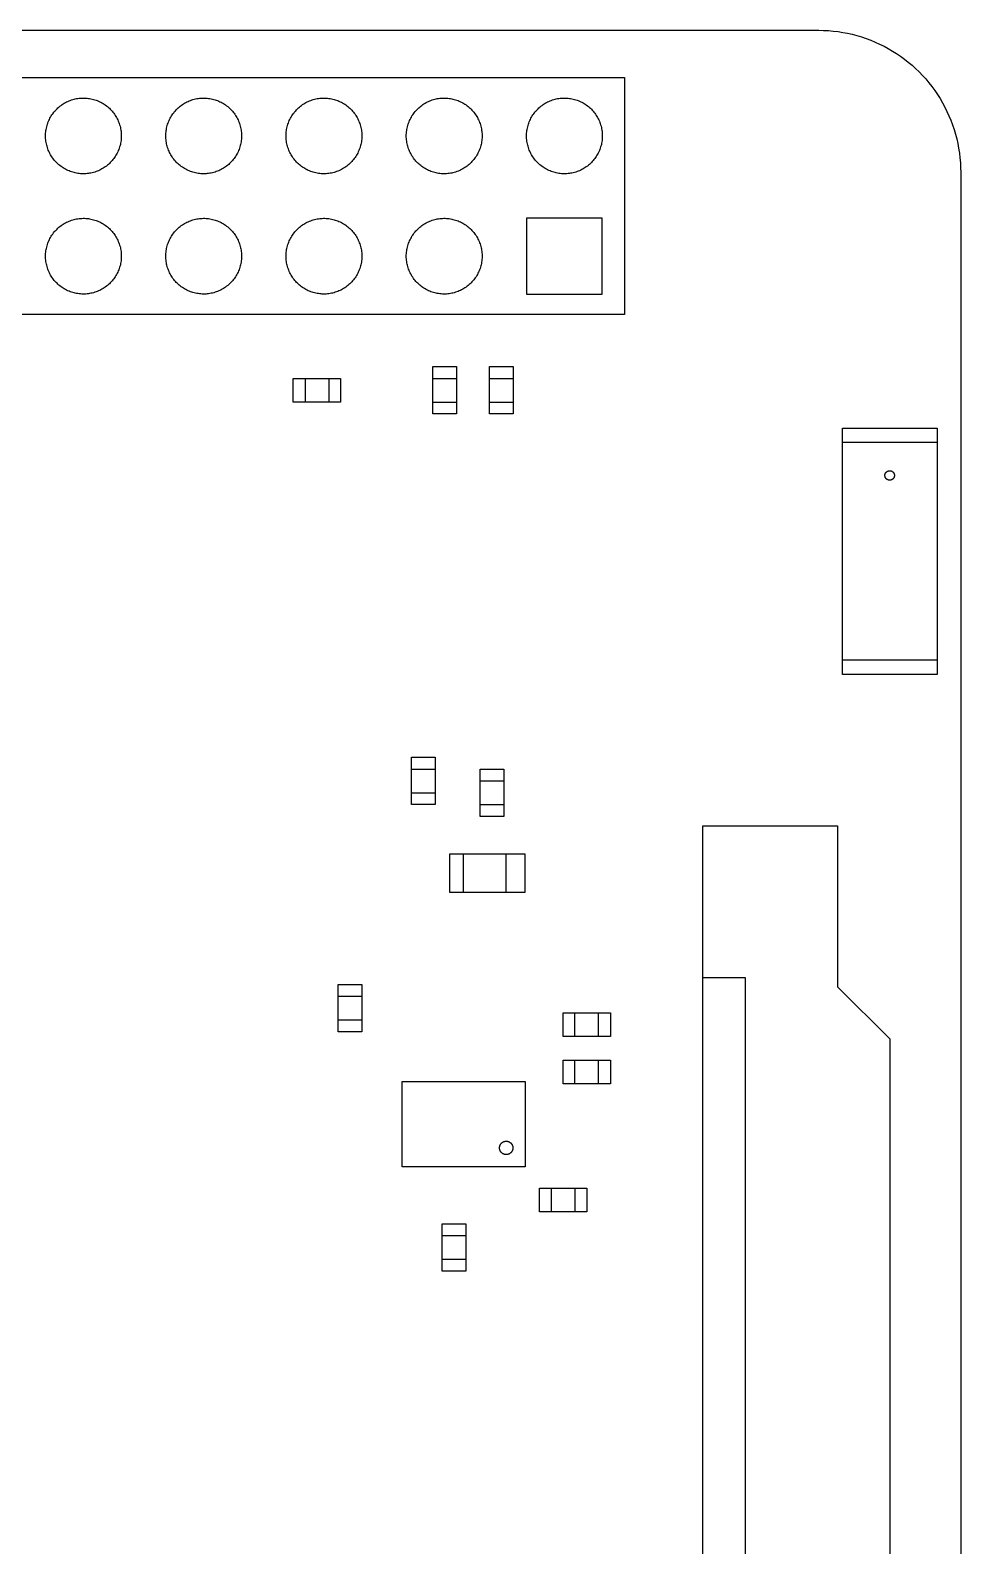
# Model space of a CAD drawing. Header units: millimetres. Extents: x -87 to 0, y -2.5 to 56.
# Drawn here: x -19.65 to 0, y 24 to 56 of the extents above; entities that cross this region are included whole.
import ezdxf

# ---------------------------------------------------------------- set-up
doc = ezdxf.new("R2010")
doc.units = ezdxf.units.MM
doc.header["$MEASUREMENT"] = 0
for name, color, linetype, true_color in [('BOARD_OUTLINE', 254, 'Continuous', 0xd6d6d6), ('PARTS_TOP', 111, 'Continuous', 0x7fffbf), ('PINS_TOP', 1, 'Continuous', 0xff0000)]:
    doc.layers.add(name, color=color, linetype=linetype, true_color=true_color)

msp = doc.modelspace()

# ---------------------------------------------------------------- linework, layer by layer
at = {"layer": 'BOARD_OUTLINE'}
for points in [[(-82, 56), (-3, 56)], [(-3, 56), (-2.898, 55.998), (-2.795, 55.993), (-2.693, 55.984), (-2.591, 55.972), (-2.49, 55.956), (-2.39, 55.937), (-2.29, 55.915), (-2.191, 55.889), (-2.092, 55.859), (-1.995, 55.827), (-1.899, 55.791), (-1.805, 55.752), (-1.712, 55.709), (-1.62, 55.664), (-1.53, 55.615), (-1.441, 55.563), (-1.355, 55.509), (-1.27, 55.451), (-1.187, 55.39), (-1.107, 55.327), (-1.028, 55.261), (-0.952, 55.193), (-0.879, 55.121), (-0.807, 55.048), (-0.739, 54.972), (-0.673, 54.893), (-0.61, 54.813), (-0.549, 54.73), (-0.491, 54.645), (-0.437, 54.559), (-0.385, 54.47), (-0.336, 54.38), (-0.291, 54.288), (-0.248, 54.195), (-0.209, 54.101), (-0.173, 54.005), (-0.141, 53.908), (-0.111, 53.809), (-0.085, 53.71), (-0.063, 53.61), (-0.044, 53.51), (-0.028, 53.409), (-0.016, 53.307), (-0.007, 53.205), (-0.002, 53.102), (0, 53)], [(0, 53), (0, 3)]]:
    msp.add_lwpolyline(points, dxfattribs=at)
at = {"layer": 'PARTS_TOP'}
for points in [[(-7.1, 50), (-57.9, 50), (-57.9, 55), (-7.1, 55), (-7.1, 50)], [(-14.1, 48.15), (-14.1, 48.65), (-13.1, 48.65), (-13.1, 48.15), (-14.1, 48.15)], [(-13.85, 48.65), (-13.85, 48.15)], [(-13.35, 48.65), (-13.35, 48.15)], [(-10.65, 47.9), (-11.15, 47.9), (-11.15, 48.9), (-10.65, 48.9), (-10.65, 47.9)], [(-11.15, 48.65), (-10.65, 48.65)], [(-9.95, 48.9), (-9.45, 48.9), (-9.45, 47.9), (-9.95, 47.9), (-9.95, 48.9)], [(-9.95, 48.65), (-9.45, 48.65)], [(-11.15, 48.15), (-10.65, 48.15)], [(-9.95, 48.15), (-9.45, 48.15)], [(-2.5, 47.6), (-0.5, 47.6), (-0.5, 42.4), (-2.5, 42.4), (-2.5, 47.6)], [(-2.5, 47.3), (-0.5, 47.3)], [(-1.6, 46.6), (-1.6, 46.603), (-1.6, 46.607), (-1.599, 46.61), (-1.599, 46.614), (-1.599, 46.617), (-1.598, 46.621), (-1.597, 46.624), (-1.596, 46.627), (-1.595, 46.631), (-1.594, 46.634), (-1.593, 46.637), (-1.592, 46.64), (-1.59, 46.643), (-1.589, 46.646), (-1.587, 46.65), (-1.585, 46.652), (-1.583, 46.655), (-1.581, 46.658), (-1.579, 46.661), (-1.577, 46.664), (-1.575, 46.666), (-1.573, 46.669), (-1.57, 46.671), (-1.568, 46.674), (-1.565, 46.676), (-1.562, 46.678), (-1.56, 46.68), (-1.557, 46.682), (-1.554, 46.684), (-1.551, 46.686), (-1.548, 46.688), (-1.545, 46.689), (-1.542, 46.691), (-1.539, 46.692), (-1.535, 46.694), (-1.532, 46.695), (-1.529, 46.696), (-1.526, 46.697), (-1.522, 46.697), (-1.519, 46.698), (-1.515, 46.699), (-1.512, 46.699), (-1.509, 46.7), (-1.505, 46.7), (-1.502, 46.7), (-1.498, 46.7), (-1.495, 46.7), (-1.491, 46.7), (-1.488, 46.699), (-1.485, 46.699), (-1.481, 46.698), (-1.478, 46.697), (-1.474, 46.697), (-1.471, 46.696), (-1.468, 46.695), (-1.465, 46.694), (-1.461, 46.692), (-1.458, 46.691), (-1.455, 46.689), (-1.452, 46.688), (-1.449, 46.686), (-1.446, 46.684), (-1.443, 46.682), (-1.44, 46.68), (-1.438, 46.678), (-1.435, 46.676), (-1.432, 46.674), (-1.43, 46.671), (-1.427, 46.669), (-1.425, 46.666), (-1.423, 46.664), (-1.421, 46.661), (-1.419, 46.658), (-1.417, 46.655), (-1.415, 46.652), (-1.413, 46.65), (-1.411, 46.646), (-1.41, 46.643), (-1.408, 46.64), (-1.407, 46.637), (-1.406, 46.634), (-1.405, 46.631), (-1.404, 46.627), (-1.403, 46.624), (-1.402, 46.621), (-1.401, 46.617), (-1.401, 46.614), (-1.401, 46.61), (-1.4, 46.607), (-1.4, 46.603), (-1.4, 46.6)], [(-1.4, 46.6), (-1.4, 46.597), (-1.4, 46.593), (-1.401, 46.59), (-1.401, 46.586), (-1.401, 46.583), (-1.402, 46.579), (-1.403, 46.576), (-1.404, 46.573), (-1.405, 46.569), (-1.406, 46.566), (-1.407, 46.563), (-1.408, 46.56), (-1.41, 46.557), (-1.411, 46.554), (-1.413, 46.55), (-1.415, 46.548), (-1.417, 46.545), (-1.419, 46.542), (-1.421, 46.539), (-1.423, 46.536), (-1.425, 46.534), (-1.427, 46.531), (-1.43, 46.529), (-1.432, 46.526), (-1.435, 46.524), (-1.438, 46.522), (-1.44, 46.52), (-1.443, 46.518), (-1.446, 46.516), (-1.449, 46.514), (-1.452, 46.512), (-1.455, 46.511), (-1.458, 46.509), (-1.461, 46.508), (-1.465, 46.506), (-1.468, 46.505), (-1.471, 46.504), (-1.474, 46.503), (-1.478, 46.503), (-1.481, 46.502), (-1.485, 46.501), (-1.488, 46.501), (-1.491, 46.5), (-1.495, 46.5), (-1.498, 46.5), (-1.502, 46.5), (-1.505, 46.5), (-1.509, 46.5), (-1.512, 46.501), (-1.515, 46.501), (-1.519, 46.502), (-1.522, 46.503), (-1.526, 46.503), (-1.529, 46.504), (-1.532, 46.505), (-1.535, 46.506), (-1.539, 46.508), (-1.542, 46.509), (-1.545, 46.511), (-1.548, 46.512), (-1.551, 46.514), (-1.554, 46.516), (-1.557, 46.518), (-1.56, 46.52), (-1.562, 46.522), (-1.565, 46.524), (-1.568, 46.526), (-1.57, 46.529), (-1.573, 46.531), (-1.575, 46.534), (-1.577, 46.536), (-1.579, 46.539), (-1.581, 46.542), (-1.583, 46.545), (-1.585, 46.548), (-1.587, 46.55), (-1.589, 46.554), (-1.59, 46.557), (-1.592, 46.56), (-1.593, 46.563), (-1.594, 46.566), (-1.595, 46.569), (-1.596, 46.573), (-1.597, 46.576), (-1.598, 46.579), (-1.599, 46.583), (-1.599, 46.586), (-1.599, 46.59), (-1.6, 46.593), (-1.6, 46.597), (-1.6, 46.6)], [(-0.5, 42.7), (-2.5, 42.7)], [(-11.6, 40.65), (-11.1, 40.65), (-11.1, 39.65), (-11.6, 39.65), (-11.6, 40.65)], [(-11.6, 40.4), (-11.1, 40.4)], [(-10.15, 40.4), (-9.65, 40.4), (-9.65, 39.4), (-10.15, 39.4), (-10.15, 40.4)], [(-10.15, 40.15), (-9.65, 40.15)], [(-11.6, 39.9), (-11.1, 39.9)], [(-10.15, 39.65), (-9.65, 39.65)], [(-5.45, 39.2), (-2.6, 39.2), (-2.6, 35.8), (-1.5, 34.7), (-1.5, 21.3), (-2.65, 20.15), (-2.65, 16.8), (-5.45, 16.8), (-5.45, 39.2)], [(-9.2, 38.6), (-10.8, 38.6), (-10.8, 37.8), (-9.2, 37.8), (-9.2, 38.6)], [(-10.5, 37.8), (-10.5, 38.6)], [(-9.6, 37.8), (-9.6, 38.6)], [(-13.15, 35.85), (-12.65, 35.85), (-12.65, 34.85), (-13.15, 34.85), (-13.15, 35.85)], [(-5.45, 36), (-4.55, 36), (-4.55, 20), (-5.45, 20)], [(-12.65, 35.6), (-13.15, 35.6)], [(-7.4, 35.25), (-7.4, 34.75), (-8.4, 34.75), (-8.4, 35.25), (-7.4, 35.25)], [(-8.15, 34.75), (-8.15, 35.25)], [(-7.65, 34.75), (-7.65, 35.25)], [(-12.65, 35.1), (-13.15, 35.1)], [(-7.4, 34.25), (-7.4, 33.75), (-8.4, 33.75), (-8.4, 34.25), (-7.4, 34.25)], [(-8.15, 33.75), (-8.15, 34.25)], [(-7.65, 33.75), (-7.65, 34.25)], [(-11.8, 32), (-11.8, 33.8), (-9.2, 33.8), (-9.2, 32), (-11.8, 32)], [(-9.741, 32.4), (-9.741, 32.405), (-9.741, 32.41), (-9.741, 32.415), (-9.74, 32.419), (-9.739, 32.424), (-9.738, 32.429), (-9.737, 32.434), (-9.736, 32.439), (-9.735, 32.443), (-9.733, 32.448), (-9.731, 32.452), (-9.729, 32.457), (-9.727, 32.461), (-9.725, 32.466), (-9.723, 32.47), (-9.72, 32.474), (-9.718, 32.478), (-9.715, 32.482), (-9.712, 32.486), (-9.709, 32.49), (-9.706, 32.494), (-9.703, 32.497), (-9.699, 32.501), (-9.696, 32.504), (-9.692, 32.507), (-9.688, 32.511), (-9.684, 32.514), (-9.68, 32.516), (-9.676, 32.519), (-9.672, 32.522), (-9.668, 32.524), (-9.664, 32.526), (-9.659, 32.528), (-9.655, 32.53), (-9.65, 32.532), (-9.646, 32.534), (-9.641, 32.535), (-9.636, 32.537), (-9.631, 32.538), (-9.627, 32.539), (-9.622, 32.54), (-9.617, 32.54), (-9.612, 32.541), (-9.607, 32.541), (-9.602, 32.541), (-9.598, 32.541), (-9.593, 32.541), (-9.588, 32.541), (-9.583, 32.54), (-9.578, 32.54), (-9.573, 32.539), (-9.569, 32.538), (-9.564, 32.537), (-9.559, 32.535), (-9.554, 32.534), (-9.55, 32.532), (-9.545, 32.53), (-9.541, 32.528), (-9.536, 32.526), (-9.532, 32.524), (-9.528, 32.522), (-9.524, 32.519), (-9.52, 32.516), (-9.516, 32.514), (-9.512, 32.511), (-9.508, 32.507), (-9.504, 32.504), (-9.501, 32.501), (-9.497, 32.497), (-9.494, 32.494), (-9.491, 32.49), (-9.488, 32.486), (-9.485, 32.482), (-9.482, 32.478), (-9.48, 32.474), (-9.477, 32.47), (-9.475, 32.466), (-9.473, 32.461), (-9.471, 32.457), (-9.469, 32.452), (-9.467, 32.448), (-9.465, 32.443), (-9.464, 32.439), (-9.463, 32.434), (-9.462, 32.429), (-9.461, 32.424), (-9.46, 32.419), (-9.459, 32.415), (-9.459, 32.41), (-9.459, 32.405), (-9.459, 32.4)], [(-9.459, 32.4), (-9.459, 32.395), (-9.459, 32.39), (-9.459, 32.385), (-9.46, 32.381), (-9.461, 32.376), (-9.462, 32.371), (-9.463, 32.366), (-9.464, 32.361), (-9.465, 32.357), (-9.467, 32.352), (-9.469, 32.348), (-9.471, 32.343), (-9.473, 32.339), (-9.475, 32.334), (-9.477, 32.33), (-9.48, 32.326), (-9.482, 32.322), (-9.485, 32.318), (-9.488, 32.314), (-9.491, 32.31), (-9.494, 32.306), (-9.497, 32.303), (-9.501, 32.299), (-9.504, 32.296), (-9.508, 32.293), (-9.512, 32.289), (-9.516, 32.286), (-9.52, 32.284), (-9.524, 32.281), (-9.528, 32.278), (-9.532, 32.276), (-9.536, 32.274), (-9.541, 32.272), (-9.545, 32.27), (-9.55, 32.268), (-9.554, 32.266), (-9.559, 32.265), (-9.564, 32.263), (-9.569, 32.262), (-9.573, 32.261), (-9.578, 32.26), (-9.583, 32.26), (-9.588, 32.259), (-9.593, 32.259), (-9.598, 32.259), (-9.602, 32.259), (-9.607, 32.259), (-9.612, 32.259), (-9.617, 32.26), (-9.622, 32.26), (-9.627, 32.261), (-9.631, 32.262), (-9.636, 32.263), (-9.641, 32.265), (-9.646, 32.266), (-9.65, 32.268), (-9.655, 32.27), (-9.659, 32.272), (-9.664, 32.274), (-9.668, 32.276), (-9.672, 32.278), (-9.676, 32.281), (-9.68, 32.284), (-9.684, 32.286), (-9.688, 32.289), (-9.692, 32.293), (-9.696, 32.296), (-9.699, 32.299), (-9.703, 32.303), (-9.706, 32.306), (-9.709, 32.31), (-9.712, 32.314), (-9.715, 32.318), (-9.718, 32.322), (-9.72, 32.326), (-9.723, 32.33), (-9.725, 32.334), (-9.727, 32.339), (-9.729, 32.343), (-9.731, 32.348), (-9.733, 32.352), (-9.735, 32.357), (-9.736, 32.361), (-9.737, 32.366), (-9.738, 32.371), (-9.739, 32.376), (-9.74, 32.381), (-9.741, 32.385), (-9.741, 32.39), (-9.741, 32.395), (-9.741, 32.4)], [(-7.9, 31.55), (-7.9, 31.05), (-8.9, 31.05), (-8.9, 31.55), (-7.9, 31.55)], [(-8.65, 31.55), (-8.65, 31.05)], [(-8.15, 31.55), (-8.15, 31.05)], [(-10.45, 29.8), (-10.95, 29.8), (-10.95, 30.8), (-10.45, 30.8), (-10.45, 29.8)], [(-10.95, 30.55), (-10.45, 30.55)], [(-10.95, 30.05), (-10.45, 30.05)]]:
    msp.add_lwpolyline(points, dxfattribs=at)
at = {"layer": 'PINS_TOP'}
for points in [[(-19.33, 53.77), (-19.33, 53.798), (-19.328, 53.825), (-19.326, 53.853), (-19.322, 53.881), (-19.318, 53.908), (-19.313, 53.935), (-19.306, 53.962), (-19.299, 53.989), (-19.291, 54.016), (-19.282, 54.042), (-19.272, 54.068), (-19.262, 54.094), (-19.25, 54.119), (-19.237, 54.144), (-19.224, 54.168), (-19.21, 54.192), (-19.195, 54.215), (-19.179, 54.238), (-19.162, 54.26), (-19.145, 54.282), (-19.127, 54.303), (-19.108, 54.323), (-19.088, 54.343), (-19.068, 54.362), (-19.047, 54.38), (-19.026, 54.398), (-19.004, 54.415), (-18.981, 54.431), (-18.958, 54.446), (-18.934, 54.46), (-18.91, 54.474), (-18.885, 54.487), (-18.86, 54.499), (-18.835, 54.51), (-18.809, 54.52), (-18.782, 54.529), (-18.756, 54.537), (-18.729, 54.545), (-18.702, 54.551), (-18.675, 54.557), (-18.648, 54.561), (-18.62, 54.565), (-18.592, 54.568), (-18.565, 54.569), (-18.537, 54.57), (-18.509, 54.57), (-18.481, 54.569), (-18.454, 54.566), (-18.426, 54.563), (-18.399, 54.559), (-18.371, 54.554), (-18.344, 54.548), (-18.317, 54.541), (-18.291, 54.533), (-18.264, 54.525), (-18.238, 54.515), (-18.213, 54.504), (-18.187, 54.493), (-18.162, 54.481), (-18.138, 54.467), (-18.114, 54.453), (-18.091, 54.439), (-18.068, 54.423), (-18.045, 54.406), (-18.023, 54.389), (-18.002, 54.371), (-17.982, 54.353), (-17.962, 54.333), (-17.943, 54.313), (-17.924, 54.292), (-17.906, 54.271), (-17.889, 54.249), (-17.873, 54.227), (-17.858, 54.204), (-17.843, 54.18), (-17.829, 54.156), (-17.816, 54.131), (-17.804, 54.106), (-17.793, 54.081), (-17.783, 54.055), (-17.773, 54.029), (-17.765, 54.003), (-17.757, 53.976), (-17.75, 53.949), (-17.745, 53.922), (-17.74, 53.894), (-17.736, 53.867), (-17.733, 53.839), (-17.731, 53.812), (-17.73, 53.784), (-17.73, 53.756), (-17.731, 53.728), (-17.733, 53.701), (-17.736, 53.673), (-17.74, 53.646), (-17.745, 53.618), (-17.75, 53.591), (-17.757, 53.564), (-17.765, 53.537), (-17.773, 53.511), (-17.783, 53.485), (-17.793, 53.459), (-17.804, 53.434), (-17.816, 53.409), (-17.829, 53.384), (-17.843, 53.36), (-17.858, 53.336), (-17.873, 53.313), (-17.889, 53.291), (-17.906, 53.269), (-17.924, 53.248), (-17.943, 53.227), (-17.962, 53.207), (-17.982, 53.187), (-18.002, 53.169), (-18.023, 53.151), (-18.045, 53.134), (-18.068, 53.117), (-18.091, 53.101), (-18.114, 53.087), (-18.138, 53.073), (-18.162, 53.059), (-18.187, 53.047), (-18.213, 53.036), (-18.238, 53.025), (-18.264, 53.015), (-18.291, 53.007), (-18.317, 52.999), (-18.344, 52.992), (-18.371, 52.986), (-18.399, 52.981), (-18.426, 52.977), (-18.454, 52.974), (-18.481, 52.971), (-18.509, 52.97), (-18.537, 52.97), (-18.565, 52.971), (-18.592, 52.972), (-18.62, 52.975), (-18.648, 52.979), (-18.675, 52.983), (-18.702, 52.989), (-18.729, 52.995), (-18.756, 53.003), (-18.782, 53.011), (-18.809, 53.02), (-18.835, 53.03), (-18.86, 53.041), (-18.885, 53.053), (-18.91, 53.066), (-18.934, 53.08), (-18.958, 53.094), (-18.981, 53.109), (-19.004, 53.125), (-19.026, 53.142), (-19.047, 53.16), (-19.068, 53.178), (-19.088, 53.197), (-19.108, 53.217), (-19.127, 53.237), (-19.145, 53.258), (-19.162, 53.28), (-19.179, 53.302), (-19.195, 53.325), (-19.21, 53.348), (-19.224, 53.372), (-19.237, 53.396), (-19.25, 53.421), (-19.262, 53.446), (-19.272, 53.472), (-19.282, 53.498), (-19.291, 53.524), (-19.299, 53.551), (-19.306, 53.578), (-19.313, 53.605), (-19.318, 53.632), (-19.322, 53.659), (-19.326, 53.687), (-19.328, 53.715), (-19.33, 53.742), (-19.33, 53.77)], [(-16.79, 53.77), (-16.79, 53.798), (-16.788, 53.825), (-16.786, 53.853), (-16.782, 53.881), (-16.778, 53.908), (-16.773, 53.935), (-16.766, 53.962), (-16.759, 53.989), (-16.751, 54.016), (-16.742, 54.042), (-16.732, 54.068), (-16.722, 54.094), (-16.71, 54.119), (-16.697, 54.144), (-16.684, 54.168), (-16.67, 54.192), (-16.655, 54.215), (-16.639, 54.238), (-16.622, 54.26), (-16.605, 54.282), (-16.587, 54.303), (-16.568, 54.323), (-16.548, 54.343), (-16.528, 54.362), (-16.507, 54.38), (-16.486, 54.398), (-16.464, 54.415), (-16.441, 54.431), (-16.418, 54.446), (-16.394, 54.46), (-16.37, 54.474), (-16.345, 54.487), (-16.32, 54.499), (-16.295, 54.51), (-16.269, 54.52), (-16.242, 54.529), (-16.216, 54.537), (-16.189, 54.545), (-16.162, 54.551), (-16.135, 54.557), (-16.108, 54.561), (-16.08, 54.565), (-16.052, 54.568), (-16.025, 54.569), (-15.997, 54.57), (-15.969, 54.57), (-15.941, 54.569), (-15.914, 54.566), (-15.886, 54.563), (-15.859, 54.559), (-15.831, 54.554), (-15.804, 54.548), (-15.777, 54.541), (-15.751, 54.533), (-15.724, 54.525), (-15.698, 54.515), (-15.673, 54.504), (-15.647, 54.493), (-15.622, 54.481), (-15.598, 54.467), (-15.574, 54.453), (-15.551, 54.439), (-15.528, 54.423), (-15.505, 54.406), (-15.483, 54.389), (-15.462, 54.371), (-15.442, 54.353), (-15.422, 54.333), (-15.403, 54.313), (-15.384, 54.292), (-15.366, 54.271), (-15.349, 54.249), (-15.333, 54.227), (-15.318, 54.204), (-15.303, 54.18), (-15.289, 54.156), (-15.276, 54.131), (-15.264, 54.106), (-15.253, 54.081), (-15.243, 54.055), (-15.233, 54.029), (-15.225, 54.003), (-15.217, 53.976), (-15.21, 53.949), (-15.205, 53.922), (-15.2, 53.894), (-15.196, 53.867), (-15.193, 53.839), (-15.191, 53.812), (-15.19, 53.784), (-15.19, 53.756), (-15.191, 53.728), (-15.193, 53.701), (-15.196, 53.673), (-15.2, 53.646), (-15.205, 53.618), (-15.21, 53.591), (-15.217, 53.564), (-15.225, 53.537), (-15.233, 53.511), (-15.243, 53.485), (-15.253, 53.459), (-15.264, 53.434), (-15.276, 53.409), (-15.289, 53.384), (-15.303, 53.36), (-15.318, 53.336), (-15.333, 53.313), (-15.349, 53.291), (-15.366, 53.269), (-15.384, 53.248), (-15.403, 53.227), (-15.422, 53.207), (-15.442, 53.187), (-15.462, 53.169), (-15.483, 53.151), (-15.505, 53.134), (-15.528, 53.117), (-15.551, 53.101), (-15.574, 53.087), (-15.598, 53.073), (-15.622, 53.059), (-15.647, 53.047), (-15.673, 53.036), (-15.698, 53.025), (-15.724, 53.015), (-15.751, 53.007), (-15.777, 52.999), (-15.804, 52.992), (-15.831, 52.986), (-15.859, 52.981), (-15.886, 52.977), (-15.914, 52.974), (-15.941, 52.971), (-15.969, 52.97), (-15.997, 52.97), (-16.025, 52.971), (-16.052, 52.972), (-16.08, 52.975), (-16.108, 52.979), (-16.135, 52.983), (-16.162, 52.989), (-16.189, 52.995), (-16.216, 53.003), (-16.242, 53.011), (-16.269, 53.02), (-16.295, 53.03), (-16.32, 53.041), (-16.345, 53.053), (-16.37, 53.066), (-16.394, 53.08), (-16.418, 53.094), (-16.441, 53.109), (-16.464, 53.125), (-16.486, 53.142), (-16.507, 53.16), (-16.528, 53.178), (-16.548, 53.197), (-16.568, 53.217), (-16.587, 53.237), (-16.605, 53.258), (-16.622, 53.28), (-16.639, 53.302), (-16.655, 53.325), (-16.67, 53.348), (-16.684, 53.372), (-16.697, 53.396), (-16.71, 53.421), (-16.722, 53.446), (-16.732, 53.472), (-16.742, 53.498), (-16.751, 53.524), (-16.759, 53.551), (-16.766, 53.578), (-16.773, 53.605), (-16.778, 53.632), (-16.782, 53.659), (-16.786, 53.687), (-16.788, 53.715), (-16.79, 53.742), (-16.79, 53.77)], [(-14.25, 53.77), (-14.25, 53.798), (-14.248, 53.825), (-14.246, 53.853), (-14.242, 53.881), (-14.238, 53.908), (-14.233, 53.935), (-14.226, 53.962), (-14.219, 53.989), (-14.211, 54.016), (-14.202, 54.042), (-14.192, 54.068), (-14.182, 54.094), (-14.17, 54.119), (-14.157, 54.144), (-14.144, 54.168), (-14.13, 54.192), (-14.115, 54.215), (-14.099, 54.238), (-14.082, 54.26), (-14.065, 54.282), (-14.047, 54.303), (-14.028, 54.323), (-14.008, 54.343), (-13.988, 54.362), (-13.967, 54.38), (-13.946, 54.398), (-13.924, 54.415), (-13.901, 54.431), (-13.878, 54.446), (-13.854, 54.46), (-13.83, 54.474), (-13.805, 54.487), (-13.78, 54.499), (-13.755, 54.51), (-13.729, 54.52), (-13.702, 54.529), (-13.676, 54.537), (-13.649, 54.545), (-13.622, 54.551), (-13.595, 54.557), (-13.568, 54.561), (-13.54, 54.565), (-13.512, 54.568), (-13.485, 54.569), (-13.457, 54.57), (-13.429, 54.57), (-13.401, 54.569), (-13.374, 54.566), (-13.346, 54.563), (-13.319, 54.559), (-13.291, 54.554), (-13.264, 54.548), (-13.237, 54.541), (-13.211, 54.533), (-13.184, 54.525), (-13.158, 54.515), (-13.133, 54.504), (-13.107, 54.493), (-13.082, 54.481), (-13.058, 54.467), (-13.034, 54.453), (-13.011, 54.439), (-12.988, 54.423), (-12.965, 54.406), (-12.943, 54.389), (-12.922, 54.371), (-12.902, 54.353), (-12.882, 54.333), (-12.863, 54.313), (-12.844, 54.292), (-12.826, 54.271), (-12.809, 54.249), (-12.793, 54.227), (-12.778, 54.204), (-12.763, 54.18), (-12.749, 54.156), (-12.736, 54.131), (-12.724, 54.106), (-12.713, 54.081), (-12.703, 54.055), (-12.693, 54.029), (-12.685, 54.003), (-12.677, 53.976), (-12.67, 53.949), (-12.665, 53.922), (-12.66, 53.894), (-12.656, 53.867), (-12.653, 53.839), (-12.651, 53.812), (-12.65, 53.784), (-12.65, 53.756), (-12.651, 53.728), (-12.653, 53.701), (-12.656, 53.673), (-12.66, 53.646), (-12.665, 53.618), (-12.67, 53.591), (-12.677, 53.564), (-12.685, 53.537), (-12.693, 53.511), (-12.703, 53.485), (-12.713, 53.459), (-12.724, 53.434), (-12.736, 53.409), (-12.749, 53.384), (-12.763, 53.36), (-12.778, 53.336), (-12.793, 53.313), (-12.809, 53.291), (-12.826, 53.269), (-12.844, 53.248), (-12.863, 53.227), (-12.882, 53.207), (-12.902, 53.187), (-12.922, 53.169), (-12.943, 53.151), (-12.965, 53.134), (-12.988, 53.117), (-13.011, 53.101), (-13.034, 53.087), (-13.058, 53.073), (-13.082, 53.059), (-13.107, 53.047), (-13.133, 53.036), (-13.158, 53.025), (-13.184, 53.015), (-13.211, 53.007), (-13.237, 52.999), (-13.264, 52.992), (-13.291, 52.986), (-13.319, 52.981), (-13.346, 52.977), (-13.374, 52.974), (-13.401, 52.971), (-13.429, 52.97), (-13.457, 52.97), (-13.485, 52.971), (-13.512, 52.972), (-13.54, 52.975), (-13.568, 52.979), (-13.595, 52.983), (-13.622, 52.989), (-13.649, 52.995), (-13.676, 53.003), (-13.702, 53.011), (-13.729, 53.02), (-13.755, 53.03), (-13.78, 53.041), (-13.805, 53.053), (-13.83, 53.066), (-13.854, 53.08), (-13.878, 53.094), (-13.901, 53.109), (-13.924, 53.125), (-13.946, 53.142), (-13.967, 53.16), (-13.988, 53.178), (-14.008, 53.197), (-14.028, 53.217), (-14.047, 53.237), (-14.065, 53.258), (-14.082, 53.28), (-14.099, 53.302), (-14.115, 53.325), (-14.13, 53.348), (-14.144, 53.372), (-14.157, 53.396), (-14.17, 53.421), (-14.182, 53.446), (-14.192, 53.472), (-14.202, 53.498), (-14.211, 53.524), (-14.219, 53.551), (-14.226, 53.578), (-14.233, 53.605), (-14.238, 53.632), (-14.242, 53.659), (-14.246, 53.687), (-14.248, 53.715), (-14.25, 53.742), (-14.25, 53.77)], [(-11.71, 53.77), (-11.71, 53.798), (-11.708, 53.825), (-11.706, 53.853), (-11.702, 53.881), (-11.698, 53.908), (-11.693, 53.935), (-11.686, 53.962), (-11.679, 53.989), (-11.671, 54.016), (-11.662, 54.042), (-11.652, 54.068), (-11.642, 54.094), (-11.63, 54.119), (-11.617, 54.144), (-11.604, 54.168), (-11.59, 54.192), (-11.575, 54.215), (-11.559, 54.238), (-11.542, 54.26), (-11.525, 54.282), (-11.507, 54.303), (-11.488, 54.323), (-11.468, 54.343), (-11.448, 54.362), (-11.427, 54.38), (-11.406, 54.398), (-11.384, 54.415), (-11.361, 54.431), (-11.338, 54.446), (-11.314, 54.46), (-11.29, 54.474), (-11.265, 54.487), (-11.24, 54.499), (-11.215, 54.51), (-11.189, 54.52), (-11.162, 54.529), (-11.136, 54.537), (-11.109, 54.545), (-11.082, 54.551), (-11.055, 54.557), (-11.028, 54.561), (-11, 54.565), (-10.972, 54.568), (-10.945, 54.569), (-10.917, 54.57), (-10.889, 54.57), (-10.861, 54.569), (-10.834, 54.566), (-10.806, 54.563), (-10.779, 54.559), (-10.751, 54.554), (-10.724, 54.548), (-10.697, 54.541), (-10.671, 54.533), (-10.644, 54.525), (-10.618, 54.515), (-10.593, 54.504), (-10.567, 54.493), (-10.542, 54.481), (-10.518, 54.467), (-10.494, 54.453), (-10.471, 54.439), (-10.448, 54.423), (-10.425, 54.406), (-10.403, 54.389), (-10.382, 54.371), (-10.362, 54.353), (-10.342, 54.333), (-10.323, 54.313), (-10.304, 54.292), (-10.286, 54.271), (-10.269, 54.249), (-10.253, 54.227), (-10.238, 54.204), (-10.223, 54.18), (-10.209, 54.156), (-10.196, 54.131), (-10.184, 54.106), (-10.173, 54.081), (-10.163, 54.055), (-10.153, 54.029), (-10.145, 54.003), (-10.137, 53.976), (-10.13, 53.949), (-10.125, 53.922), (-10.12, 53.894), (-10.116, 53.867), (-10.113, 53.839), (-10.111, 53.812), (-10.11, 53.784), (-10.11, 53.756), (-10.111, 53.728), (-10.113, 53.701), (-10.116, 53.673), (-10.12, 53.646), (-10.125, 53.618), (-10.13, 53.591), (-10.137, 53.564), (-10.145, 53.537), (-10.153, 53.511), (-10.163, 53.485), (-10.173, 53.459), (-10.184, 53.434), (-10.196, 53.409), (-10.209, 53.384), (-10.223, 53.36), (-10.238, 53.336), (-10.253, 53.313), (-10.269, 53.291), (-10.286, 53.269), (-10.304, 53.248), (-10.323, 53.227), (-10.342, 53.207), (-10.362, 53.187), (-10.382, 53.169), (-10.403, 53.151), (-10.425, 53.134), (-10.448, 53.117), (-10.471, 53.101), (-10.494, 53.087), (-10.518, 53.073), (-10.542, 53.059), (-10.567, 53.047), (-10.593, 53.036), (-10.618, 53.025), (-10.644, 53.015), (-10.671, 53.007), (-10.697, 52.999), (-10.724, 52.992), (-10.751, 52.986), (-10.779, 52.981), (-10.806, 52.977), (-10.834, 52.974), (-10.861, 52.971), (-10.889, 52.97), (-10.917, 52.97), (-10.945, 52.971), (-10.972, 52.972), (-11, 52.975), (-11.028, 52.979), (-11.055, 52.983), (-11.082, 52.989), (-11.109, 52.995), (-11.136, 53.003), (-11.162, 53.011), (-11.189, 53.02), (-11.215, 53.03), (-11.24, 53.041), (-11.265, 53.053), (-11.29, 53.066), (-11.314, 53.08), (-11.338, 53.094), (-11.361, 53.109), (-11.384, 53.125), (-11.406, 53.142), (-11.427, 53.16), (-11.448, 53.178), (-11.468, 53.197), (-11.488, 53.217), (-11.507, 53.237), (-11.525, 53.258), (-11.542, 53.28), (-11.559, 53.302), (-11.575, 53.325), (-11.59, 53.348), (-11.604, 53.372), (-11.617, 53.396), (-11.63, 53.421), (-11.642, 53.446), (-11.652, 53.472), (-11.662, 53.498), (-11.671, 53.524), (-11.679, 53.551), (-11.686, 53.578), (-11.693, 53.605), (-11.698, 53.632), (-11.702, 53.659), (-11.706, 53.687), (-11.708, 53.715), (-11.71, 53.742), (-11.71, 53.77)], [(-9.17, 53.77), (-9.17, 53.798), (-9.168, 53.825), (-9.166, 53.853), (-9.162, 53.881), (-9.158, 53.908), (-9.153, 53.935), (-9.146, 53.962), (-9.139, 53.989), (-9.131, 54.016), (-9.122, 54.042), (-9.112, 54.068), (-9.102, 54.094), (-9.09, 54.119), (-9.077, 54.144), (-9.064, 54.168), (-9.05, 54.192), (-9.035, 54.215), (-9.019, 54.238), (-9.002, 54.26), (-8.985, 54.282), (-8.967, 54.303), (-8.948, 54.323), (-8.928, 54.343), (-8.908, 54.362), (-8.887, 54.38), (-8.866, 54.398), (-8.844, 54.415), (-8.821, 54.431), (-8.798, 54.446), (-8.774, 54.46), (-8.75, 54.474), (-8.725, 54.487), (-8.7, 54.499), (-8.675, 54.51), (-8.649, 54.52), (-8.622, 54.529), (-8.596, 54.537), (-8.569, 54.545), (-8.542, 54.551), (-8.515, 54.557), (-8.488, 54.561), (-8.46, 54.565), (-8.432, 54.568), (-8.405, 54.569), (-8.377, 54.57), (-8.349, 54.57), (-8.321, 54.569), (-8.294, 54.566), (-8.266, 54.563), (-8.239, 54.559), (-8.211, 54.554), (-8.184, 54.548), (-8.157, 54.541), (-8.131, 54.533), (-8.104, 54.525), (-8.078, 54.515), (-8.053, 54.504), (-8.027, 54.493), (-8.002, 54.481), (-7.978, 54.467), (-7.954, 54.453), (-7.931, 54.439), (-7.908, 54.423), (-7.885, 54.406), (-7.863, 54.389), (-7.842, 54.371), (-7.822, 54.353), (-7.802, 54.333), (-7.783, 54.313), (-7.764, 54.292), (-7.746, 54.271), (-7.729, 54.249), (-7.713, 54.227), (-7.698, 54.204), (-7.683, 54.18), (-7.669, 54.156), (-7.656, 54.131), (-7.644, 54.106), (-7.633, 54.081), (-7.623, 54.055), (-7.613, 54.029), (-7.605, 54.003), (-7.597, 53.976), (-7.59, 53.949), (-7.585, 53.922), (-7.58, 53.894), (-7.576, 53.867), (-7.573, 53.839), (-7.571, 53.812), (-7.57, 53.784), (-7.57, 53.756), (-7.571, 53.728), (-7.573, 53.701), (-7.576, 53.673), (-7.58, 53.646), (-7.585, 53.618), (-7.59, 53.591), (-7.597, 53.564), (-7.605, 53.537), (-7.613, 53.511), (-7.623, 53.485), (-7.633, 53.459), (-7.644, 53.434), (-7.656, 53.409), (-7.669, 53.384), (-7.683, 53.36), (-7.698, 53.336), (-7.713, 53.313), (-7.729, 53.291), (-7.746, 53.269), (-7.764, 53.248), (-7.783, 53.227), (-7.802, 53.207), (-7.822, 53.187), (-7.842, 53.169), (-7.863, 53.151), (-7.885, 53.134), (-7.908, 53.117), (-7.931, 53.101), (-7.954, 53.087), (-7.978, 53.073), (-8.002, 53.059), (-8.027, 53.047), (-8.053, 53.036), (-8.078, 53.025), (-8.104, 53.015), (-8.131, 53.007), (-8.157, 52.999), (-8.184, 52.992), (-8.211, 52.986), (-8.239, 52.981), (-8.266, 52.977), (-8.294, 52.974), (-8.321, 52.971), (-8.349, 52.97), (-8.377, 52.97), (-8.405, 52.971), (-8.432, 52.972), (-8.46, 52.975), (-8.488, 52.979), (-8.515, 52.983), (-8.542, 52.989), (-8.569, 52.995), (-8.596, 53.003), (-8.622, 53.011), (-8.649, 53.02), (-8.675, 53.03), (-8.7, 53.041), (-8.725, 53.053), (-8.75, 53.066), (-8.774, 53.08), (-8.798, 53.094), (-8.821, 53.109), (-8.844, 53.125), (-8.866, 53.142), (-8.887, 53.16), (-8.908, 53.178), (-8.928, 53.197), (-8.948, 53.217), (-8.967, 53.237), (-8.985, 53.258), (-9.002, 53.28), (-9.019, 53.302), (-9.035, 53.325), (-9.05, 53.348), (-9.064, 53.372), (-9.077, 53.396), (-9.09, 53.421), (-9.102, 53.446), (-9.112, 53.472), (-9.122, 53.498), (-9.131, 53.524), (-9.139, 53.551), (-9.146, 53.578), (-9.153, 53.605), (-9.158, 53.632), (-9.162, 53.659), (-9.166, 53.687), (-9.168, 53.715), (-9.17, 53.742), (-9.17, 53.77)], [(-19.33, 51.23), (-19.33, 51.258), (-19.328, 51.285), (-19.326, 51.313), (-19.322, 51.341), (-19.318, 51.368), (-19.313, 51.395), (-19.306, 51.422), (-19.299, 51.449), (-19.291, 51.476), (-19.282, 51.502), (-19.272, 51.528), (-19.262, 51.554), (-19.25, 51.579), (-19.237, 51.604), (-19.224, 51.628), (-19.21, 51.652), (-19.195, 51.675), (-19.179, 51.698), (-19.162, 51.72), (-19.145, 51.742), (-19.127, 51.763), (-19.108, 51.783), (-19.088, 51.803), (-19.068, 51.822), (-19.047, 51.84), (-19.026, 51.858), (-19.004, 51.875), (-18.981, 51.891), (-18.958, 51.906), (-18.934, 51.92), (-18.91, 51.934), (-18.885, 51.947), (-18.86, 51.959), (-18.835, 51.97), (-18.809, 51.98), (-18.782, 51.989), (-18.756, 51.997), (-18.729, 52.005), (-18.702, 52.011), (-18.675, 52.017), (-18.648, 52.021), (-18.62, 52.025), (-18.592, 52.028), (-18.565, 52.029), (-18.537, 52.03), (-18.509, 52.03), (-18.481, 52.029), (-18.454, 52.026), (-18.426, 52.023), (-18.399, 52.019), (-18.371, 52.014), (-18.344, 52.008), (-18.317, 52.001), (-18.291, 51.993), (-18.264, 51.985), (-18.238, 51.975), (-18.213, 51.964), (-18.187, 51.953), (-18.162, 51.941), (-18.138, 51.927), (-18.114, 51.913), (-18.091, 51.899), (-18.068, 51.883), (-18.045, 51.866), (-18.023, 51.849), (-18.002, 51.831), (-17.982, 51.813), (-17.962, 51.793), (-17.943, 51.773), (-17.924, 51.752), (-17.906, 51.731), (-17.889, 51.709), (-17.873, 51.687), (-17.858, 51.664), (-17.843, 51.64), (-17.829, 51.616), (-17.816, 51.591), (-17.804, 51.566), (-17.793, 51.541), (-17.783, 51.515), (-17.773, 51.489), (-17.765, 51.463), (-17.757, 51.436), (-17.75, 51.409), (-17.745, 51.382), (-17.74, 51.354), (-17.736, 51.327), (-17.733, 51.299), (-17.731, 51.272), (-17.73, 51.244), (-17.73, 51.216), (-17.731, 51.188), (-17.733, 51.161), (-17.736, 51.133), (-17.74, 51.106), (-17.745, 51.078), (-17.75, 51.051), (-17.757, 51.024), (-17.765, 50.997), (-17.773, 50.971), (-17.783, 50.945), (-17.793, 50.919), (-17.804, 50.894), (-17.816, 50.869), (-17.829, 50.844), (-17.843, 50.82), (-17.858, 50.796), (-17.873, 50.773), (-17.889, 50.751), (-17.906, 50.729), (-17.924, 50.708), (-17.943, 50.687), (-17.962, 50.667), (-17.982, 50.647), (-18.002, 50.629), (-18.023, 50.611), (-18.045, 50.594), (-18.068, 50.577), (-18.091, 50.561), (-18.114, 50.547), (-18.138, 50.533), (-18.162, 50.519), (-18.187, 50.507), (-18.213, 50.496), (-18.238, 50.485), (-18.264, 50.475), (-18.291, 50.467), (-18.317, 50.459), (-18.344, 50.452), (-18.371, 50.446), (-18.399, 50.441), (-18.426, 50.437), (-18.454, 50.434), (-18.481, 50.431), (-18.509, 50.43), (-18.537, 50.43), (-18.565, 50.431), (-18.592, 50.432), (-18.62, 50.435), (-18.648, 50.439), (-18.675, 50.443), (-18.702, 50.449), (-18.729, 50.455), (-18.756, 50.463), (-18.782, 50.471), (-18.809, 50.48), (-18.835, 50.49), (-18.86, 50.501), (-18.885, 50.513), (-18.91, 50.526), (-18.934, 50.54), (-18.958, 50.554), (-18.981, 50.569), (-19.004, 50.585), (-19.026, 50.602), (-19.047, 50.62), (-19.068, 50.638), (-19.088, 50.657), (-19.108, 50.677), (-19.127, 50.697), (-19.145, 50.718), (-19.162, 50.74), (-19.179, 50.762), (-19.195, 50.785), (-19.21, 50.808), (-19.224, 50.832), (-19.237, 50.856), (-19.25, 50.881), (-19.262, 50.906), (-19.272, 50.932), (-19.282, 50.958), (-19.291, 50.984), (-19.299, 51.011), (-19.306, 51.038), (-19.313, 51.065), (-19.318, 51.092), (-19.322, 51.119), (-19.326, 51.147), (-19.328, 51.175), (-19.33, 51.202), (-19.33, 51.23)], [(-16.79, 51.23), (-16.79, 51.258), (-16.788, 51.285), (-16.786, 51.313), (-16.782, 51.341), (-16.778, 51.368), (-16.773, 51.395), (-16.766, 51.422), (-16.759, 51.449), (-16.751, 51.476), (-16.742, 51.502), (-16.732, 51.528), (-16.722, 51.554), (-16.71, 51.579), (-16.697, 51.604), (-16.684, 51.628), (-16.67, 51.652), (-16.655, 51.675), (-16.639, 51.698), (-16.622, 51.72), (-16.605, 51.742), (-16.587, 51.763), (-16.568, 51.783), (-16.548, 51.803), (-16.528, 51.822), (-16.507, 51.84), (-16.486, 51.858), (-16.464, 51.875), (-16.441, 51.891), (-16.418, 51.906), (-16.394, 51.92), (-16.37, 51.934), (-16.345, 51.947), (-16.32, 51.959), (-16.295, 51.97), (-16.269, 51.98), (-16.242, 51.989), (-16.216, 51.997), (-16.189, 52.005), (-16.162, 52.011), (-16.135, 52.017), (-16.108, 52.021), (-16.08, 52.025), (-16.052, 52.028), (-16.025, 52.029), (-15.997, 52.03), (-15.969, 52.03), (-15.941, 52.029), (-15.914, 52.026), (-15.886, 52.023), (-15.859, 52.019), (-15.831, 52.014), (-15.804, 52.008), (-15.777, 52.001), (-15.751, 51.993), (-15.724, 51.985), (-15.698, 51.975), (-15.673, 51.964), (-15.647, 51.953), (-15.622, 51.941), (-15.598, 51.927), (-15.574, 51.913), (-15.551, 51.899), (-15.528, 51.883), (-15.505, 51.866), (-15.483, 51.849), (-15.462, 51.831), (-15.442, 51.813), (-15.422, 51.793), (-15.403, 51.773), (-15.384, 51.752), (-15.366, 51.731), (-15.349, 51.709), (-15.333, 51.687), (-15.318, 51.664), (-15.303, 51.64), (-15.289, 51.616), (-15.276, 51.591), (-15.264, 51.566), (-15.253, 51.541), (-15.243, 51.515), (-15.233, 51.489), (-15.225, 51.463), (-15.217, 51.436), (-15.21, 51.409), (-15.205, 51.382), (-15.2, 51.354), (-15.196, 51.327), (-15.193, 51.299), (-15.191, 51.272), (-15.19, 51.244), (-15.19, 51.216), (-15.191, 51.188), (-15.193, 51.161), (-15.196, 51.133), (-15.2, 51.106), (-15.205, 51.078), (-15.21, 51.051), (-15.217, 51.024), (-15.225, 50.997), (-15.233, 50.971), (-15.243, 50.945), (-15.253, 50.919), (-15.264, 50.894), (-15.276, 50.869), (-15.289, 50.844), (-15.303, 50.82), (-15.318, 50.796), (-15.333, 50.773), (-15.349, 50.751), (-15.366, 50.729), (-15.384, 50.708), (-15.403, 50.687), (-15.422, 50.667), (-15.442, 50.647), (-15.462, 50.629), (-15.483, 50.611), (-15.505, 50.594), (-15.528, 50.577), (-15.551, 50.561), (-15.574, 50.547), (-15.598, 50.533), (-15.622, 50.519), (-15.647, 50.507), (-15.673, 50.496), (-15.698, 50.485), (-15.724, 50.475), (-15.751, 50.467), (-15.777, 50.459), (-15.804, 50.452), (-15.831, 50.446), (-15.859, 50.441), (-15.886, 50.437), (-15.914, 50.434), (-15.941, 50.431), (-15.969, 50.43), (-15.997, 50.43), (-16.025, 50.431), (-16.052, 50.432), (-16.08, 50.435), (-16.108, 50.439), (-16.135, 50.443), (-16.162, 50.449), (-16.189, 50.455), (-16.216, 50.463), (-16.242, 50.471), (-16.269, 50.48), (-16.295, 50.49), (-16.32, 50.501), (-16.345, 50.513), (-16.37, 50.526), (-16.394, 50.54), (-16.418, 50.554), (-16.441, 50.569), (-16.464, 50.585), (-16.486, 50.602), (-16.507, 50.62), (-16.528, 50.638), (-16.548, 50.657), (-16.568, 50.677), (-16.587, 50.697), (-16.605, 50.718), (-16.622, 50.74), (-16.639, 50.762), (-16.655, 50.785), (-16.67, 50.808), (-16.684, 50.832), (-16.697, 50.856), (-16.71, 50.881), (-16.722, 50.906), (-16.732, 50.932), (-16.742, 50.958), (-16.751, 50.984), (-16.759, 51.011), (-16.766, 51.038), (-16.773, 51.065), (-16.778, 51.092), (-16.782, 51.119), (-16.786, 51.147), (-16.788, 51.175), (-16.79, 51.202), (-16.79, 51.23)], [(-14.25, 51.23), (-14.25, 51.258), (-14.248, 51.285), (-14.246, 51.313), (-14.242, 51.341), (-14.238, 51.368), (-14.233, 51.395), (-14.226, 51.422), (-14.219, 51.449), (-14.211, 51.476), (-14.202, 51.502), (-14.192, 51.528), (-14.182, 51.554), (-14.17, 51.579), (-14.157, 51.604), (-14.144, 51.628), (-14.13, 51.652), (-14.115, 51.675), (-14.099, 51.698), (-14.082, 51.72), (-14.065, 51.742), (-14.047, 51.763), (-14.028, 51.783), (-14.008, 51.803), (-13.988, 51.822), (-13.967, 51.84), (-13.946, 51.858), (-13.924, 51.875), (-13.901, 51.891), (-13.878, 51.906), (-13.854, 51.92), (-13.83, 51.934), (-13.805, 51.947), (-13.78, 51.959), (-13.755, 51.97), (-13.729, 51.98), (-13.702, 51.989), (-13.676, 51.997), (-13.649, 52.005), (-13.622, 52.011), (-13.595, 52.017), (-13.568, 52.021), (-13.54, 52.025), (-13.512, 52.028), (-13.485, 52.029), (-13.457, 52.03), (-13.429, 52.03), (-13.401, 52.029), (-13.374, 52.026), (-13.346, 52.023), (-13.319, 52.019), (-13.291, 52.014), (-13.264, 52.008), (-13.237, 52.001), (-13.211, 51.993), (-13.184, 51.985), (-13.158, 51.975), (-13.133, 51.964), (-13.107, 51.953), (-13.082, 51.941), (-13.058, 51.927), (-13.034, 51.913), (-13.011, 51.899), (-12.988, 51.883), (-12.965, 51.866), (-12.943, 51.849), (-12.922, 51.831), (-12.902, 51.813), (-12.882, 51.793), (-12.863, 51.773), (-12.844, 51.752), (-12.826, 51.731), (-12.809, 51.709), (-12.793, 51.687), (-12.778, 51.664), (-12.763, 51.64), (-12.749, 51.616), (-12.736, 51.591), (-12.724, 51.566), (-12.713, 51.541), (-12.703, 51.515), (-12.693, 51.489), (-12.685, 51.463), (-12.677, 51.436), (-12.67, 51.409), (-12.665, 51.382), (-12.66, 51.354), (-12.656, 51.327), (-12.653, 51.299), (-12.651, 51.272), (-12.65, 51.244), (-12.65, 51.216), (-12.651, 51.188), (-12.653, 51.161), (-12.656, 51.133), (-12.66, 51.106), (-12.665, 51.078), (-12.67, 51.051), (-12.677, 51.024), (-12.685, 50.997), (-12.693, 50.971), (-12.703, 50.945), (-12.713, 50.919), (-12.724, 50.894), (-12.736, 50.869), (-12.749, 50.844), (-12.763, 50.82), (-12.778, 50.796), (-12.793, 50.773), (-12.809, 50.751), (-12.826, 50.729), (-12.844, 50.708), (-12.863, 50.687), (-12.882, 50.667), (-12.902, 50.647), (-12.922, 50.629), (-12.943, 50.611), (-12.965, 50.594), (-12.988, 50.577), (-13.011, 50.561), (-13.034, 50.547), (-13.058, 50.533), (-13.082, 50.519), (-13.107, 50.507), (-13.133, 50.496), (-13.158, 50.485), (-13.184, 50.475), (-13.211, 50.467), (-13.237, 50.459), (-13.264, 50.452), (-13.291, 50.446), (-13.319, 50.441), (-13.346, 50.437), (-13.374, 50.434), (-13.401, 50.431), (-13.429, 50.43), (-13.457, 50.43), (-13.485, 50.431), (-13.512, 50.432), (-13.54, 50.435), (-13.568, 50.439), (-13.595, 50.443), (-13.622, 50.449), (-13.649, 50.455), (-13.676, 50.463), (-13.702, 50.471), (-13.729, 50.48), (-13.755, 50.49), (-13.78, 50.501), (-13.805, 50.513), (-13.83, 50.526), (-13.854, 50.54), (-13.878, 50.554), (-13.901, 50.569), (-13.924, 50.585), (-13.946, 50.602), (-13.967, 50.62), (-13.988, 50.638), (-14.008, 50.657), (-14.028, 50.677), (-14.047, 50.697), (-14.065, 50.718), (-14.082, 50.74), (-14.099, 50.762), (-14.115, 50.785), (-14.13, 50.808), (-14.144, 50.832), (-14.157, 50.856), (-14.17, 50.881), (-14.182, 50.906), (-14.192, 50.932), (-14.202, 50.958), (-14.211, 50.984), (-14.219, 51.011), (-14.226, 51.038), (-14.233, 51.065), (-14.238, 51.092), (-14.242, 51.119), (-14.246, 51.147), (-14.248, 51.175), (-14.25, 51.202), (-14.25, 51.23)], [(-11.71, 51.23), (-11.71, 51.258), (-11.708, 51.285), (-11.706, 51.313), (-11.702, 51.341), (-11.698, 51.368), (-11.693, 51.395), (-11.686, 51.422), (-11.679, 51.449), (-11.671, 51.476), (-11.662, 51.502), (-11.652, 51.528), (-11.642, 51.554), (-11.63, 51.579), (-11.617, 51.604), (-11.604, 51.628), (-11.59, 51.652), (-11.575, 51.675), (-11.559, 51.698), (-11.542, 51.72), (-11.525, 51.742), (-11.507, 51.763), (-11.488, 51.783), (-11.468, 51.803), (-11.448, 51.822), (-11.427, 51.84), (-11.406, 51.858), (-11.384, 51.875), (-11.361, 51.891), (-11.338, 51.906), (-11.314, 51.92), (-11.29, 51.934), (-11.265, 51.947), (-11.24, 51.959), (-11.215, 51.97), (-11.189, 51.98), (-11.162, 51.989), (-11.136, 51.997), (-11.109, 52.005), (-11.082, 52.011), (-11.055, 52.017), (-11.028, 52.021), (-11, 52.025), (-10.972, 52.028), (-10.945, 52.029), (-10.917, 52.03), (-10.889, 52.03), (-10.861, 52.029), (-10.834, 52.026), (-10.806, 52.023), (-10.779, 52.019), (-10.751, 52.014), (-10.724, 52.008), (-10.697, 52.001), (-10.671, 51.993), (-10.644, 51.985), (-10.618, 51.975), (-10.593, 51.964), (-10.567, 51.953), (-10.542, 51.941), (-10.518, 51.927), (-10.494, 51.913), (-10.471, 51.899), (-10.448, 51.883), (-10.425, 51.866), (-10.403, 51.849), (-10.382, 51.831), (-10.362, 51.813), (-10.342, 51.793), (-10.323, 51.773), (-10.304, 51.752), (-10.286, 51.731), (-10.269, 51.709), (-10.253, 51.687), (-10.238, 51.664), (-10.223, 51.64), (-10.209, 51.616), (-10.196, 51.591), (-10.184, 51.566), (-10.173, 51.541), (-10.163, 51.515), (-10.153, 51.489), (-10.145, 51.463), (-10.137, 51.436), (-10.13, 51.409), (-10.125, 51.382), (-10.12, 51.354), (-10.116, 51.327), (-10.113, 51.299), (-10.111, 51.272), (-10.11, 51.244), (-10.11, 51.216), (-10.111, 51.188), (-10.113, 51.161), (-10.116, 51.133), (-10.12, 51.106), (-10.125, 51.078), (-10.13, 51.051), (-10.137, 51.024), (-10.145, 50.997), (-10.153, 50.971), (-10.163, 50.945), (-10.173, 50.919), (-10.184, 50.894), (-10.196, 50.869), (-10.209, 50.844), (-10.223, 50.82), (-10.238, 50.796), (-10.253, 50.773), (-10.269, 50.751), (-10.286, 50.729), (-10.304, 50.708), (-10.323, 50.687), (-10.342, 50.667), (-10.362, 50.647), (-10.382, 50.629), (-10.403, 50.611), (-10.425, 50.594), (-10.448, 50.577), (-10.471, 50.561), (-10.494, 50.547), (-10.518, 50.533), (-10.542, 50.519), (-10.567, 50.507), (-10.593, 50.496), (-10.618, 50.485), (-10.644, 50.475), (-10.671, 50.467), (-10.697, 50.459), (-10.724, 50.452), (-10.751, 50.446), (-10.779, 50.441), (-10.806, 50.437), (-10.834, 50.434), (-10.861, 50.431), (-10.889, 50.43), (-10.917, 50.43), (-10.945, 50.431), (-10.972, 50.432), (-11, 50.435), (-11.028, 50.439), (-11.055, 50.443), (-11.082, 50.449), (-11.109, 50.455), (-11.136, 50.463), (-11.162, 50.471), (-11.189, 50.48), (-11.215, 50.49), (-11.24, 50.501), (-11.265, 50.513), (-11.29, 50.526), (-11.314, 50.54), (-11.338, 50.554), (-11.361, 50.569), (-11.384, 50.585), (-11.406, 50.602), (-11.427, 50.62), (-11.448, 50.638), (-11.468, 50.657), (-11.488, 50.677), (-11.507, 50.697), (-11.525, 50.718), (-11.542, 50.74), (-11.559, 50.762), (-11.575, 50.785), (-11.59, 50.808), (-11.604, 50.832), (-11.617, 50.856), (-11.63, 50.881), (-11.642, 50.906), (-11.652, 50.932), (-11.662, 50.958), (-11.671, 50.984), (-11.679, 51.011), (-11.686, 51.038), (-11.693, 51.065), (-11.698, 51.092), (-11.702, 51.119), (-11.706, 51.147), (-11.708, 51.175), (-11.71, 51.202), (-11.71, 51.23)], [(-7.57, 50.43), (-7.57, 52.03), (-9.17, 52.03), (-9.17, 50.43), (-7.57, 50.43)]]:
    msp.add_lwpolyline(points, dxfattribs=at)

doc.saveas('drawing.dxf')
